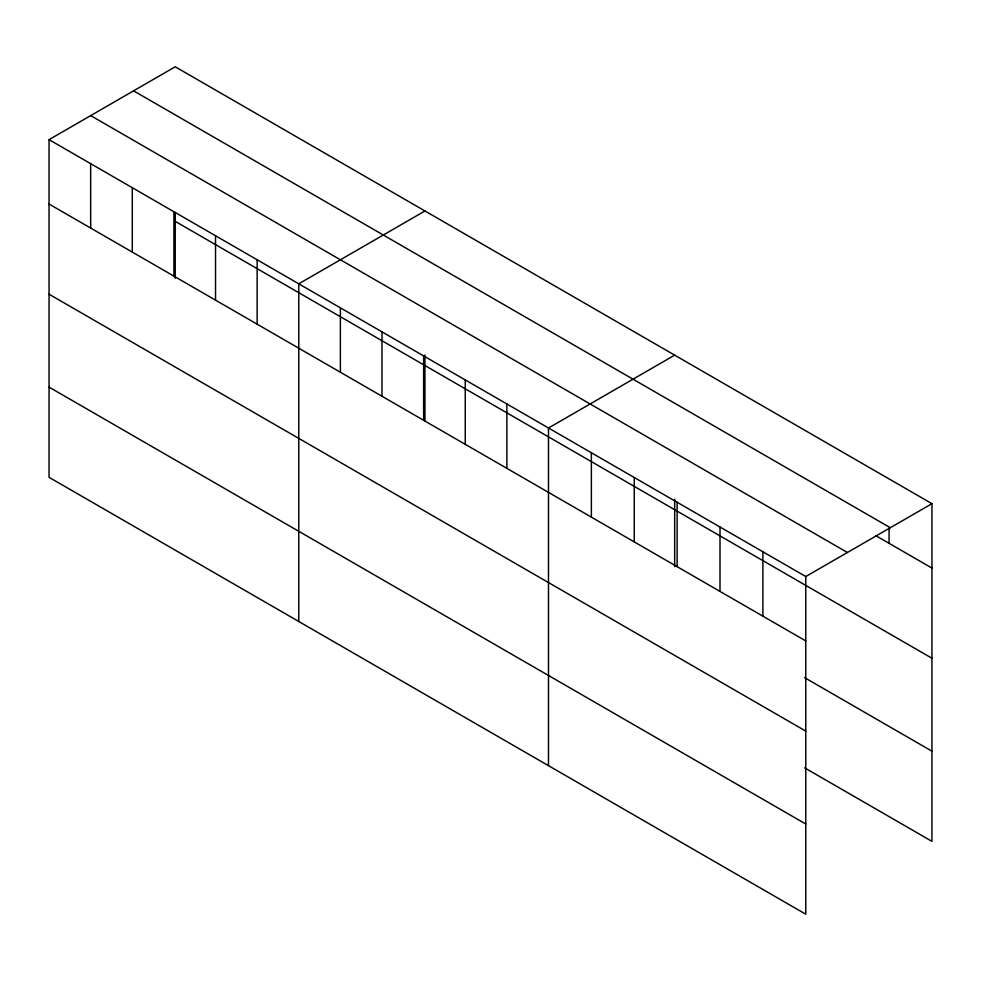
<?xml version="1.0" encoding="UTF-8"?>
<svg xmlns="http://www.w3.org/2000/svg" width="981" height="981" viewBox="0 0 981 981"><rect width="100%" height="100%" fill="white"/><g stroke="black" fill="none" stroke-linecap="round" stroke-linejoin="round"><path stroke-width="1.47" d="M49.05 139.645L805.769 576.534L805.769 914.206L49.05 477.318L49.05 139.645L175.231 66.794L931.95 503.682L931.95 841.355L804.604 767.829M424.945 210.976L298.764 283.816L298.764 621.488M674.67 355.147L548.489 427.998L548.489 765.658M805.769 576.534L931.95 503.682M133.588 90.841L890.307 527.729M876.07 535.81L931.95 568.073M90.693 115.611L847.412 552.499M175.231 221.363L931.95 658.251M49.05 204.036L805.769 640.924M804.604 677.65L931.95 751.176M49.05 294.214L805.769 731.103M49.05 387.127L805.769 824.015M889.068 528.342L889.068 543.315M762.887 551.776L762.887 616.166M720.005 527.018L720.005 591.408M677.123 502.26L677.123 566.65M674.67 499.194L674.67 566.662M634.253 477.502L634.253 541.892M591.371 452.744L591.371 517.134M506.87 403.964L506.87 468.354M465.252 379.929L465.252 444.319M424.945 355.012L424.945 420.984M423.633 355.907L423.633 420.285M382.001 331.872L382.001 396.263M340.382 307.85L340.382 372.228M257.145 259.793L257.145 324.171M215.526 235.759L215.526 300.149M175.231 212.35L175.231 278.31M173.907 211.737L173.907 276.115M132.288 187.702L132.288 252.092M90.669 163.68L90.669 228.058"/></g></svg>
